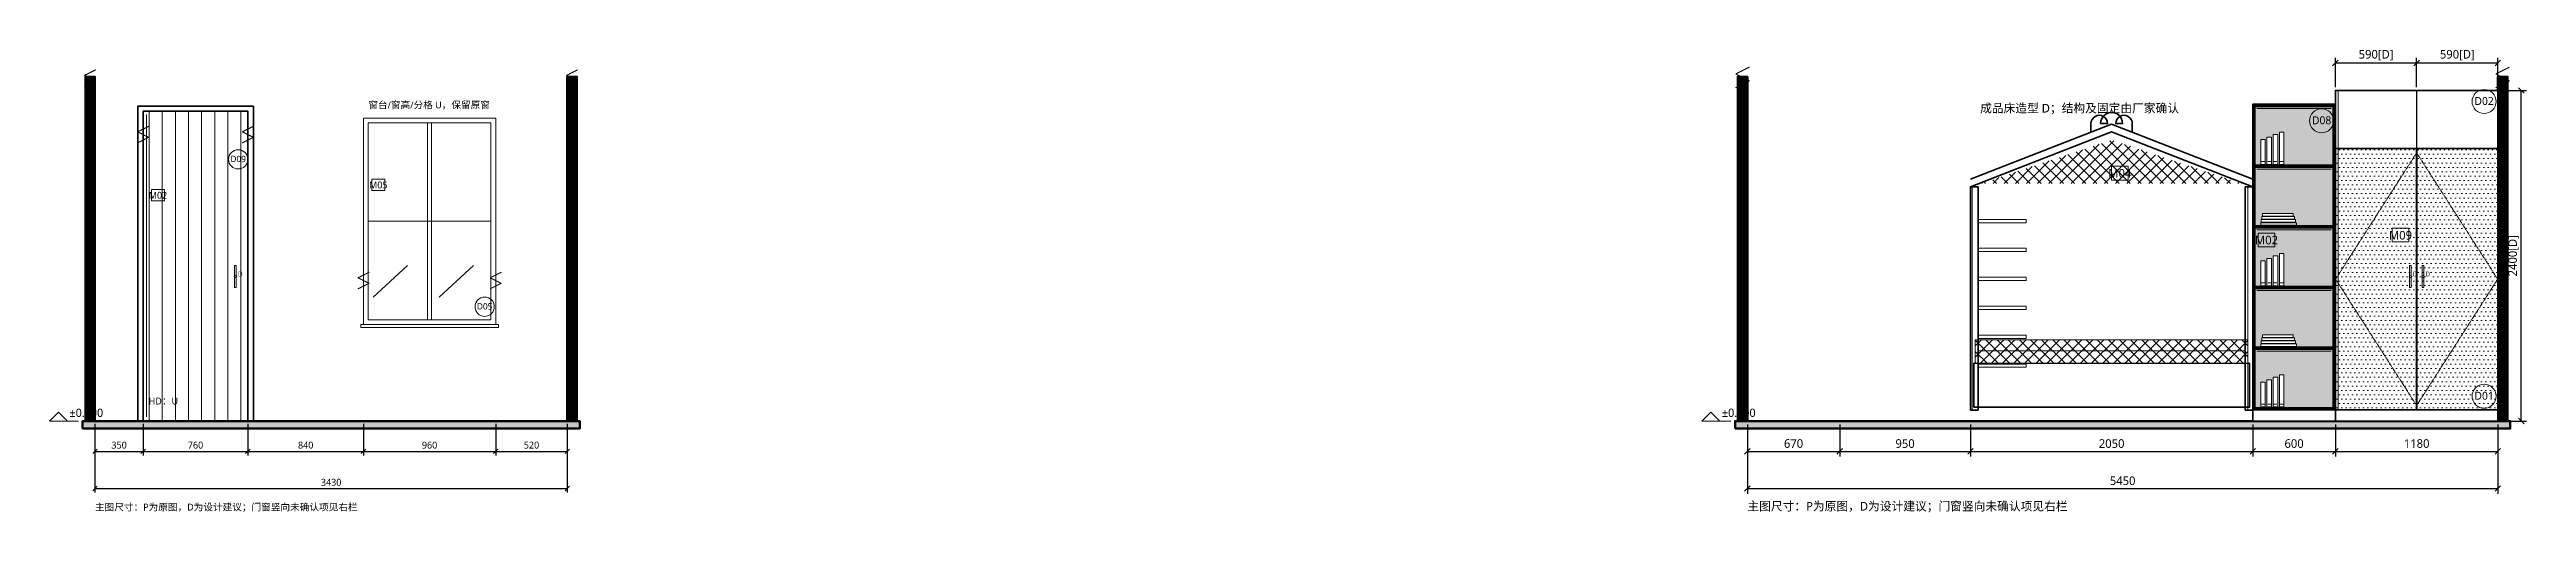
# Model space of a CAD drawing. Header units: millimetres. Extents: x -49496 to 320171, y -10186 to 2697.
# Drawn here: x 95670 to 113658, y -664 to 2697 of the extents above; entities that cross this region are included whole.
import ezdxf
from ezdxf.enums import TextEntityAlignment as Align

# ---------------------------------------------------------------- set-up
doc = ezdxf.new("R2010")
doc.units = ezdxf.units.MM
doc.linetypes.add('DASHED', pattern=[1.524, 1.27, -0.254])
for name, color, linetype, lineweight in [('A-DETAIL', 7, 'Continuous', 18), ('A-DIM', 7, 'Continuous', 13), ('A-FLOOR', 7, 'Continuous', 50), ('A-GLASS', 7, 'Continuous', 18), ('A-HATCH', 8, 'Continuous', 9), ('A-LIGHT', 7, 'Continuous', 18), ('A-MATERIAL', 7, 'Continuous', 13), ('A-OPEN', 7, 'DASHED', 9), ('A-OUTLINE', 7, 'Continuous', 35), ('A-PENDING', 8, 'DASHED', 13), ('A-RECESS', 8, 'Continuous', 13), ('A-SYMBOL', 7, 'Continuous', 18), ('A-TEXT', 7, 'Continuous', 13), ('A-WALL', 7, 'Continuous', 50)]:
    doc.layers.add(name, color=color, linetype=linetype, lineweight=lineweight)
doc.styles.add('CN', font='NotoSansCJK-Regular.ttc')
doc.styles.add('OpenSansCondensed-Light', font='OpenSansCondensed-Light.ttf')
doc.dimstyles.new('EZDXF', dxfattribs={"dimtxt": 0.25, "dimasz": 0.175, "dimexe": 0.375, "dimexo": 0.125, "dimgap": 0.1, "dimtad": 1, "dimlfac": 100, "dimzin": 12, "dimdsep": 46, "dimtxsty": 'OpenSansCondensed-Light', "dimblk": 'ARCHTICK', "dimcen": 2.5, "dimazin": 3, "dimtfac": 0.5, "dimtmove": 2, "dimatfit": 3, "dimarcsym": 0})

# ---------------------------------------------------------------- blocks, each defined once
blk = doc.blocks.new('LEVEL-FFL')
blk.add_line((0, 0), (210, 0))
blk.add_lwpolyline([(0, 0), (65, 65), (130, 0)], close=True)
at = {"style": 'CN'}
blk.add_attdef('VALUE', (145, 30), '', height=60, dxfattribs=at)
blk = doc.blocks.new('_ARCHTICK')
at = {"color": 0, "linetype": 'ByBlock', "const_width": 0.15}
blk.add_lwpolyline([(-0.5, -0.5), (0.5, 0.5)], dxfattribs=at)
blk = doc.blocks.new('HW-HANDLE')
blk.add_lwpolyline([(-6, -80), (6, -80), (6, 80), (-6, 80)], close=True)
blk.add_circle((0, 0), 9)
at = {"style": 'CN'}
blk.add_attdef('STATUS', (18, 0), '', height=35, dxfattribs=at)

msp = doc.modelspace()

# ---------------------------------------------------------------- hatches: boundary and pattern name
at = {"layer": 'A-FLOOR'}
h = msp.add_hatch(color=7, dxfattribs=at)
h.dxf.hatch_style = 1
h.paths.add_polyline_path([(95910, -55), (99520, -55), (99520, 0), (95910, 0)])
h = msp.add_hatch(color=7, dxfattribs=at)
h.dxf.hatch_style = 1
h.paths.add_polyline_path([(107910, -55), (113540, -55), (113540, 0), (107910, 0)])
at = {"layer": 'A-HATCH'}
h = msp.add_hatch(dxfattribs=at)
h.set_pattern_fill('ANSI31', scale=1.5)
h.paths.add_polyline_path([(95930, 0), (96000, 0), (96000, 2500), (95930, 2500)])
h = msp.add_hatch(dxfattribs=at)
h.set_pattern_fill('ANSI31', scale=1.5)
h.paths.add_polyline_path([(99430, 0), (99500, 0), (99500, 2500), (99430, 2500)])
h = msp.add_hatch(dxfattribs=at)
h.set_pattern_fill('ANSI31', scale=1.5)
h.paths.add_polyline_path([(107930, 0), (108000, 0), (108000, 2500), (107930, 2500)])
h = msp.add_hatch(dxfattribs=at)
h.set_pattern_fill('ANSI31', scale=1.5)
h.paths.add_polyline_path([(113450, 0), (113520, 0), (113520, 2500), (113450, 2500)])
h = msp.add_hatch(dxfattribs=at)
h.set_pattern_fill('ANSI31', scale=30, angle=45)
h.paths.add_polyline_path([(96350, 0), (97110, 0), (97110, 2250), (96350, 2250)])

# ---------------------------------------------------------------- linework, layer by layer
at = {"layer": 'A-DETAIL'}
msp.add_line((96375, 30), (96375, 2225), dxfattribs=at)
for points in [[(109675, 1440), (110025, 1440), (110025, 1464), (109675, 1464)], [(109675, 1230), (110025, 1230), (110025, 1254), (109675, 1254)], [(109675, 1020), (110025, 1020), (110025, 1044), (109675, 1044)], [(109675, 810), (110025, 810), (110025, 834), (109675, 834)], [(97930, 678), (98930, 678), (98930, 700), (97930, 700)]]:
    msp.add_lwpolyline(points, close=True, dxfattribs=at)
at = {"layer": 'A-FLOOR'}
for p, q in [((95910, 0), (99520, 0)), ((107910, 0), (113540, 0))]:
    msp.add_line(p, q, dxfattribs=at)
for points in [[(95910, -55), (99520, -55), (99520, 0), (95910, 0)], [(107910, -55), (113540, -55), (113540, 0), (107910, 0)]]:
    msp.add_lwpolyline(points, close=True, dxfattribs=at)
at = {"layer": 'A-GLASS'}
for p, q in [((97985, 1450), (98875, 1450)), ((98020, 900), (98270, 1130)), ((98500, 900), (98750, 1130))]:
    msp.add_line(p, q, dxfattribs=at)
for points in [[(97950, 700), (98910, 700), (98910, 2200), (97950, 2200)], [(97985, 735), (98875, 735), (98875, 2165), (97985, 2165)], [(98415, 735), (98445, 735), (98445, 2165), (98415, 2165)]]:
    msp.add_lwpolyline(points, close=True, dxfattribs=at)
at = {"layer": 'A-MATERIAL'}
for points in [[(110645, 1750), (110765, 1750), (110765, 1850), (110645, 1850)], [(96410, 1600), (96506, 1600), (96506, 1680), (96410, 1680)], [(98010, 1675), (98106, 1675), (98106, 1755), (98010, 1755)]]:
    msp.add_lwpolyline(points, close=True, dxfattribs=at)
at = {"layer": 'A-OUTLINE'}
for points in [[(96310, 0), (97150, 0), (97150, 2285), (96310, 2285)], [(96350, 0), (97110, 0), (97110, 2250), (96350, 2250)]]:
    msp.add_lwpolyline(points, close=True, dxfattribs=at)
msp.add_lwpolyline([(110495, 2100), (110495, 2160), (110497, 2175.5), (110503, 2190), (110512.6, 2202.4), (110525, 2212), (110539.5, 2218), (110555, 2220), (110570.5, 2218), (110585, 2212), (110597.4, 2202.4), (110607, 2190), (110613, 2175.5), (110615, 2160), (110565, 2160), (110567.7, 2180.7), (110575.7, 2200), (110588.4, 2216.6), (110605, 2229.3), (110624.3, 2237.3), (110645, 2240), (110665.7, 2237.3), (110685, 2229.3), (110701.6, 2216.6), (110714.3, 2200), (110722.3, 2180.7), (110725, 2160), (110675, 2160), (110677, 2175.5), (110683, 2190), (110692.6, 2202.4), (110705, 2212), (110719.5, 2218), (110735, 2220), (110750.5, 2218), (110765, 2212), (110777.4, 2202.4), (110787, 2190), (110793, 2175.5), (110795, 2160), (110795, 2100)], dxfattribs=at)
at = {"layer": 'A-PENDING'}
for points in [[(95925, 2430), (96005, 2470), (95925, 2510), (96005, 2550)], [(99425, 2430), (99505, 2470), (99425, 2510), (99505, 2550)], [(107915, 2420), (108015, 2470), (107915, 2520), (108015, 2570)], [(113435, 2420), (113535, 2470), (113435, 2520), (113535, 2570)], [(96310, 2020), (96390, 2060), (96310, 2100), (96390, 2140)], [(97070, 2020), (97150, 2060), (97070, 2100), (97150, 2140)], [(97910, 960), (97990, 1000), (97910, 1040), (97990, 1080)], [(98870, 960), (98950, 1000), (98870, 1040), (98950, 1080)]]:
    msp.add_lwpolyline(points, dxfattribs=at)
at = {"layer": 'A-SYMBOL'}
for centre in [(97040, 1900), (98830, 830)]:
    msp.add_circle(centre, 70, dxfattribs=at)
at = {"layer": 'A-WALL'}
for points in [[(95930, 0), (96000, 0), (96000, 2500), (95930, 2500)], [(99430, 0), (99500, 0), (99500, 2500), (99430, 2500)], [(107930, 0), (108000, 0), (108000, 2500), (107930, 2500)], [(113450, 0), (113520, 0), (113520, 2500), (113450, 2500)]]:
    msp.add_lwpolyline(points, close=True, dxfattribs=at)

# ---------------------------------------------------------------- block references
at = {"layer": 'A-SYMBOL'}
for name, p, values in [('HW-HANDLE', (97020, 1050), {'STATUS': 'D'}), ('LEVEL-FFL', (95670, 0), {'VALUE': '±0.000'}), ('LEVEL-FFL', (107670, 0), {'VALUE': '±0.000'})]:
    msp.add_blockref(name, p, dxfattribs=at).add_auto_attribs(values)

# ---------------------------------------------------------------- texts
at = {"layer": 'A-MATERIAL', "style": 'CN'}
for s, height, p in [('M04', 62.5, (110705, 1767.5)), ('M02', 50, (96458, 1614)), ('M05', 50, (98058, 1689))]:
    msp.add_text(s, height=height, dxfattribs=at).set_placement(p, align=Align.CENTER)
at = {"layer": 'A-PENDING', "style": 'CN'}
msp.add_text('HD：U', height=50, dxfattribs=at).set_placement((96390, 120))
at = {"layer": 'A-SYMBOL', "style": 'CN'}
for s, p in [('D09', (97040, 1880)), ('D05', (98830, 810))]:
    msp.add_text(s, height=46, dxfattribs=at).set_placement(p, align=Align.CENTER)
at = {"layer": 'A-TEXT', "style": 'CN'}
for s, height, p in [('窗台/窗高/分格 U，保留原窗', 50, (97985, 2270)), ('成品床造型 D；结构及固定由厂家确认', 62.5, (109690, 2240)), ('主图尺寸：P为原图，D为设计建议；门窗竖向未确认项见右栏', 50, (96000, -650)), ('主图尺寸：P为原图，D为设计建议；门窗竖向未确认项见右栏', 62.5, (108000, -650))]:
    msp.add_text(s, height=height, dxfattribs=at).set_placement(p)

# ---------------------------------------------------------------- dimensions: what is measured, and where the dimension line sits
at = {"layer": 'A-DIM'}
for base, p1, p2, override in [((96000, -490), (96000, 0), (99430, 0), {"dimscale": 20, "dimtxt": 2.5, "dimasz": 2, "dimexe": 1.5, "dimexo": 1, "dimgap": 1, "dimtad": 1, "dimdec": 0, "dimlfac": 1, "dimzin": 8, "dimpost": '', "dimtxsty": 'CN', "dimtsz": 0.8, "dimclrd": 0, "dimclre": 0, "dimclrt": 0}), ((96000, -220), (96000, 0), (96350, 0), {"dimscale": 20, "dimtxt": 2.5, "dimasz": 2, "dimexe": 1.5, "dimexo": 1, "dimgap": 1, "dimtad": 1, "dimdec": 0, "dimlfac": 1, "dimzin": 8, "dimpost": '', "dimtxsty": 'CN', "dimtsz": 0.8, "dimclrd": 0, "dimclre": 0, "dimclrt": 0}), ((96350, -220), (96350, 0), (97110, 0), {"dimscale": 20, "dimtxt": 2.5, "dimasz": 2, "dimexe": 1.5, "dimexo": 1, "dimgap": 1, "dimtad": 1, "dimdec": 0, "dimlfac": 1, "dimzin": 8, "dimpost": '', "dimtxsty": 'CN', "dimtsz": 0.8, "dimclrd": 0, "dimclre": 0, "dimclrt": 0}), ((97110, -220), (97110, 0), (97950, 0), {"dimscale": 20, "dimtxt": 2.5, "dimasz": 2, "dimexe": 1.5, "dimexo": 1, "dimgap": 1, "dimtad": 1, "dimdec": 0, "dimlfac": 1, "dimzin": 8, "dimpost": '', "dimtxsty": 'CN', "dimtsz": 0.8, "dimclrd": 0, "dimclre": 0, "dimclrt": 0}), ((97950, -220), (97950, 0), (98910, 0), {"dimscale": 20, "dimtxt": 2.5, "dimasz": 2, "dimexe": 1.5, "dimexo": 1, "dimgap": 1, "dimtad": 1, "dimdec": 0, "dimlfac": 1, "dimzin": 8, "dimpost": '', "dimtxsty": 'CN', "dimtsz": 0.8, "dimclrd": 0, "dimclre": 0, "dimclrt": 0}), ((98910, -220), (98910, 0), (99430, 0), {"dimscale": 20, "dimtxt": 2.5, "dimasz": 2, "dimexe": 1.5, "dimexo": 1, "dimgap": 1, "dimtad": 1, "dimdec": 0, "dimlfac": 1, "dimzin": 8, "dimpost": '', "dimtxsty": 'CN', "dimtsz": 0.8, "dimclrd": 0, "dimclre": 0, "dimclrt": 0}), ((108000, -490), (108000, 0), (113450, 0), {"dimscale": 25, "dimtxt": 2.5, "dimasz": 2, "dimexe": 1.5, "dimexo": 1, "dimgap": 1, "dimtad": 1, "dimdec": 0, "dimlfac": 1, "dimzin": 8, "dimpost": '', "dimtxsty": 'CN', "dimtsz": 0.8, "dimclrd": 0, "dimclre": 0, "dimclrt": 0}), ((108000, -220), (108000, 0), (108670, 0), {"dimscale": 25, "dimtxt": 2.5, "dimasz": 2, "dimexe": 1.5, "dimexo": 1, "dimgap": 1, "dimtad": 1, "dimdec": 0, "dimlfac": 1, "dimzin": 8, "dimpost": '', "dimtxsty": 'CN', "dimtsz": 0.8, "dimclrd": 0, "dimclre": 0, "dimclrt": 0}), ((108670, -220), (108670, 0), (109620, 0), {"dimscale": 25, "dimtxt": 2.5, "dimasz": 2, "dimexe": 1.5, "dimexo": 1, "dimgap": 1, "dimtad": 1, "dimdec": 0, "dimlfac": 1, "dimzin": 8, "dimpost": '', "dimtxsty": 'CN', "dimtsz": 0.8, "dimclrd": 0, "dimclre": 0, "dimclrt": 0})]:
    msp.add_linear_dim(base=base, p1=p1, p2=p2, dimstyle='EZDXF', override=override, dxfattribs=at).render()

# ---------------------------------------------------------------- next in the draw order: wipeouts: each hides what was drawn before it
msp.add_wipeout([(111670, 0), (112270, 0), (112270, 2300), (111670, 2300)])

# ---------------------------------------------------------------- next in the draw order: hatches: boundary and pattern name
at = {"layer": 'A-HATCH'}
h = msp.add_hatch(dxfattribs=at)
h.set_pattern_fill('ANSI31', scale=1.5)
h.paths.add_polyline_path([(111670, 80), (111688, 80), (111688, 2300), (111670, 2300)])
h = msp.add_hatch(dxfattribs=at)
h.set_pattern_fill('ANSI31', scale=1.5)
h.paths.add_polyline_path([(112252, 80), (112270, 80), (112270, 2300), (112252, 2300)])
h = msp.add_hatch(dxfattribs=at)
h.set_pattern_fill('ANSI37', scale=18)
h.paths.add_polyline_path([(109700, 1725), (110645, 2040), (111590, 1725)])
at = {"layer": 'A-RECESS'}
h = msp.add_hatch(color=9, dxfattribs=at)
h.dxf.hatch_style = 1
h.paths.add_polyline_path([(111688, 98), (112252, 98), (112252, 2282), (111688, 2282)])

# ---------------------------------------------------------------- next in the draw order: linework, layer by layer
at = {"layer": 'A-DETAIL'}
for points in [[(111670, 80), (111688, 80), (111688, 2300), (111670, 2300)], [(112252, 80), (112270, 80), (112270, 2300), (112252, 2300)], [(111670, 0), (112270, 0), (112270, 80), (111670, 80)]]:
    msp.add_lwpolyline(points, close=True, dxfattribs=at)
at = {"layer": 'A-OUTLINE'}
msp.add_lwpolyline([(111670, 0), (112270, 0), (112270, 2300), (111670, 2300)], close=True, dxfattribs=at)

# ---------------------------------------------------------------- next in the draw order: wipeouts: each hides what was drawn before it
for points in [[(111688, 2282), (112252, 2282), (112252, 2300), (111688, 2300)], [(111688, 1841.6), (112252, 1841.6), (112252, 1859.6), (111688, 1859.6)], [(111688, 1401.2), (112252, 1401.2), (112252, 1419.2), (111688, 1419.2)], [(111688, 960.8), (112252, 960.8), (112252, 978.8), (111688, 978.8)], [(111688, 520.4), (112252, 520.4), (112252, 538.4), (111688, 538.4)], [(111688, 80), (112252, 80), (112252, 98), (111688, 98)]]:
    msp.add_wipeout(points)

# ---------------------------------------------------------------- next in the draw order: hatches: boundary and pattern name
at = {"layer": 'A-HATCH'}
h = msp.add_hatch(dxfattribs=at)
h.set_pattern_fill('ANSI31', scale=1.5)
h.paths.add_polyline_path([(111688, 2282), (112252, 2282), (112252, 2300), (111688, 2300)])
h = msp.add_hatch(dxfattribs=at)
h.set_pattern_fill('ANSI31', scale=1.5)
h.paths.add_polyline_path([(111688, 1841.6), (112252, 1841.6), (112252, 1859.6), (111688, 1859.6)])
h = msp.add_hatch(dxfattribs=at)
h.set_pattern_fill('ANSI31', scale=1.5)
h.paths.add_polyline_path([(111688, 1401.2), (112252, 1401.2), (112252, 1419.2), (111688, 1419.2)])
h = msp.add_hatch(dxfattribs=at)
h.set_pattern_fill('ANSI31', scale=1.5)
h.paths.add_polyline_path([(111688, 960.8), (112252, 960.8), (112252, 978.8), (111688, 978.8)])
h = msp.add_hatch(dxfattribs=at)
h.set_pattern_fill('ANSI31', scale=1.5)
h.paths.add_polyline_path([(111688, 520.4), (112252, 520.4), (112252, 538.4), (111688, 538.4)])
h = msp.add_hatch(dxfattribs=at)
h.set_pattern_fill('ANSI31', scale=1.5)
h.paths.add_polyline_path([(111688, 80), (112252, 80), (112252, 98), (111688, 98)])

# ---------------------------------------------------------------- next in the draw order: linework, layer by layer
at = {"layer": 'A-DETAIL'}
for points in [[(111688, 2282), (112252, 2282), (112252, 2300), (111688, 2300)], [(111688, 1841.6), (112252, 1841.6), (112252, 1859.6), (111688, 1859.6)], [(111688, 1401.2), (112252, 1401.2), (112252, 1419.2), (111688, 1419.2)], [(111688, 960.8), (112252, 960.8), (112252, 978.8), (111688, 978.8)], [(111688, 520.4), (112252, 520.4), (112252, 538.4), (111688, 538.4)], [(111688, 80), (112252, 80), (112252, 98), (111688, 98)]]:
    msp.add_lwpolyline(points, close=True, dxfattribs=at)
at = {"layer": 'A-LIGHT'}
for p, q in [((111700, 2270), (112240, 2270)), ((111700, 1829.6), (112240, 1829.6)), ((111700, 1389.2), (112240, 1389.2)), ((111700, 948.8), (112240, 948.8)), ((111700, 508.4), (112240, 508.4))]:
    msp.add_line(p, q, dxfattribs=at)
at = {"layer": 'A-SYMBOL'}
msp.add_circle((112170, 2180), 87.5, dxfattribs=at)

# ---------------------------------------------------------------- next in the draw order: texts
at = {"layer": 'A-SYMBOL', "style": 'CN'}
msp.add_text('D08', height=57.5, dxfattribs=at).set_placement((112170, 2155), align=Align.CENTER)

# ---------------------------------------------------------------- next in the draw order: dimensions: what is measured, and where the dimension line sits
at = {"layer": 'A-DIM'}
msp.add_linear_dim(base=(109620, -220), p1=(109620, 0), p2=(111670, 0), dimstyle='EZDXF', override={"dimscale": 25, "dimtxt": 2.5, "dimasz": 2, "dimexe": 1.5, "dimexo": 1, "dimgap": 1, "dimtad": 1, "dimdec": 0, "dimlfac": 1, "dimzin": 8, "dimpost": '', "dimtxsty": 'CN', "dimtsz": 0.8, "dimclrd": 0, "dimclre": 0, "dimclrt": 0}, dxfattribs=at).render()

# ---------------------------------------------------------------- next in the draw order: wipeouts: each hides what was drawn before it
for points in [[(112270, 0), (113450, 0), (113450, 2400), (112270, 2400)], [(111728, 1863.6), (111761, 1863.6), (111761, 2043.6), (111728, 2043.6)], [(111728, 1422.2), (111988, 1422.2), (111988, 1440.2), (111728, 1440.2)], [(111728, 982.8), (111761, 982.8), (111761, 1162.8), (111728, 1162.8)], [(111728, 541.4), (111988, 541.4), (111988, 559.4), (111728, 559.4)], [(111728, 102), (111761, 102), (111761, 282), (111728, 282)]]:
    msp.add_wipeout(points)

# ---------------------------------------------------------------- next in the draw order: hatches: boundary and pattern name
at = {"layer": 'A-HATCH'}
h = msp.add_hatch(dxfattribs=at)
h.set_pattern_fill('ANSI31', scale=30, angle=45)
h.paths.add_polyline_path([(112271.5, 81.5), (112289.5, 81.5), (112289.5, 2398.5), (112271.5, 2398.5)])
h = msp.add_hatch(dxfattribs=at)
h.set_pattern_fill('DOTS', scale=20)
h.paths.add_polyline_path([(112271.5, 81.5), (112858.5, 81.5), (112858.5, 1978.5), (112271.5, 1978.5)])
h = msp.add_hatch(dxfattribs=at)
h.set_pattern_fill('DOTS', scale=20)
h.paths.add_polyline_path([(112861.5, 81.5), (113448.5, 81.5), (113448.5, 1978.5), (112861.5, 1978.5)])

# ---------------------------------------------------------------- next in the draw order: linework, layer by layer
at = {"layer": 'A-DETAIL'}
for p, q in [((112270, 1980), (113450, 1980)), ((111734, 1884.6), (111755, 1884.6)), ((111734, 1003.8), (111755, 1003.8)), ((111734, 123), (111755, 123))]:
    msp.add_line(p, q, dxfattribs=at)
for points in [[(112270, 80), (113450, 80), (113450, 2400), (112270, 2400)], [(112271.5, 1981.5), (112858.5, 1981.5), (112858.5, 2398.5), (112271.5, 2398.5)], [(112271.5, 81.5), (112289.5, 81.5), (112289.5, 2398.5), (112271.5, 2398.5)], [(112861.5, 1981.5), (113448.5, 1981.5), (113448.5, 2398.5), (112861.5, 2398.5)], [(111728, 1863.6), (111761, 1863.6), (111761, 2043.6), (111728, 2043.6)], [(111728, 1422.2), (111988, 1422.2), (111988, 1440.2), (111728, 1440.2)], [(111728, 982.8), (111761, 982.8), (111761, 1162.8), (111728, 1162.8)], [(111728, 541.4), (111988, 541.4), (111988, 559.4), (111728, 559.4)], [(111728, 102), (111761, 102), (111761, 282), (111728, 282)]]:
    msp.add_lwpolyline(points, close=True, dxfattribs=at)
at = {"layer": 'A-MATERIAL'}
msp.add_lwpolyline([(112683, 1300), (112803, 1300), (112803, 1400), (112683, 1400)], close=True, dxfattribs=at)
at = {"layer": 'A-OPEN', "ltscale": 8}
for p, q in [((112271.5, 1030), (112858.5, 1945)), ((113448.5, 1030), (112861.5, 1945)), ((112858.5, 115), (112271.5, 1030)), ((112861.5, 115), (113448.5, 1030))]:
    msp.add_line(p, q, dxfattribs=at)
at = {"layer": 'A-OUTLINE'}
for points in [[(112270, 0), (113450, 0), (113450, 2400), (112270, 2400)], [(112271.5, 81.5), (112858.5, 81.5), (112858.5, 1978.5), (112271.5, 1978.5)], [(112861.5, 81.5), (113448.5, 81.5), (113448.5, 1978.5), (112861.5, 1978.5)]]:
    msp.add_lwpolyline(points, close=True, dxfattribs=at)
for points in [[(109620, 1755), (110645, 2155), (111670, 1755)], [(109620, 1700), (110645, 2100), (111670, 1700)]]:
    msp.add_lwpolyline(points, dxfattribs=at)
at = {"layer": 'A-SYMBOL'}
for centre in [(113350, 2320), (113350, 180)]:
    msp.add_circle(centre, 87.5, dxfattribs=at)

# ---------------------------------------------------------------- next in the draw order: block references
for p in [(112813.5, 1050), (112906.5, 1050)]:
    msp.add_blockref('HW-HANDLE', p, dxfattribs=at).add_auto_attribs({'STATUS': 'D'})

# ---------------------------------------------------------------- next in the draw order: texts
at = {"layer": 'A-MATERIAL', "style": 'CN'}
msp.add_text('M09', height=62.5, dxfattribs=at).set_placement((112743, 1317.5), align=Align.CENTER)
at = {"layer": 'A-SYMBOL', "style": 'CN'}
for s, p in [('D02', (113350, 2295)), ('D01', (113350, 155))]:
    msp.add_text(s, height=57.5, dxfattribs=at).set_placement(p, align=Align.CENTER)

# ---------------------------------------------------------------- next in the draw order: dimensions: what is measured, and where the dimension line sits
at = {"layer": 'A-DIM'}
for base, p1, p2, override in [((112270, 2600), (112270, 2400), (112860, 2400), {"dimscale": 25, "dimtxt": 2.5, "dimasz": 2, "dimexe": 1.5, "dimexo": 1, "dimgap": 1, "dimtad": 1, "dimdec": 0, "dimlfac": 1, "dimzin": 8, "dimpost": '<>[D]', "dimtxsty": 'CN', "dimtsz": 0.8, "dimclrd": 0, "dimclre": 0, "dimclrt": 0}), ((112860, 2600), (112860, 2400), (113450, 2400), {"dimscale": 25, "dimtxt": 2.5, "dimasz": 2, "dimexe": 1.5, "dimexo": 1, "dimgap": 1, "dimtad": 1, "dimdec": 0, "dimlfac": 1, "dimzin": 8, "dimpost": '<>[D]', "dimtxsty": 'CN', "dimtsz": 0.8, "dimclrd": 0, "dimclre": 0, "dimclrt": 0}), ((111670, -220), (111670, 0), (112270, 0), {"dimscale": 25, "dimtxt": 2.5, "dimasz": 2, "dimexe": 1.5, "dimexo": 1, "dimgap": 1, "dimtad": 1, "dimdec": 0, "dimlfac": 1, "dimzin": 8, "dimpost": '', "dimtxsty": 'CN', "dimtsz": 0.8, "dimclrd": 0, "dimclre": 0, "dimclrt": 0}), ((112270, -220), (112270, 0), (113450, 0), {"dimscale": 25, "dimtxt": 2.5, "dimasz": 2, "dimexe": 1.5, "dimexo": 1, "dimgap": 1, "dimtad": 1, "dimdec": 0, "dimlfac": 1, "dimzin": 8, "dimpost": '', "dimtxsty": 'CN', "dimtsz": 0.8, "dimclrd": 0, "dimclre": 0, "dimclrt": 0})]:
    msp.add_linear_dim(base=base, p1=p1, p2=p2, dimstyle='EZDXF', override=override, dxfattribs=at).render()
msp.add_linear_dim(base=(113620, 0), p1=(113450, 0), p2=(113450, 2400), angle=90, dimstyle='EZDXF', override={"dimscale": 25, "dimtxt": 2.5, "dimasz": 2, "dimexe": 1.5, "dimexo": 1, "dimgap": 1, "dimtad": 1, "dimdec": 0, "dimlfac": 1, "dimzin": 8, "dimpost": '<>[D]', "dimtxsty": 'CN', "dimtsz": 0.8, "dimclrd": 0, "dimclre": 0, "dimclrt": 0}, dxfattribs=at).render()

# ---------------------------------------------------------------- next in the draw order: wipeouts: each hides what was drawn before it
for points in [[(111773, 1863.6), (111806, 1863.6), (111806, 2061.6), (111773, 2061.6)], [(111732, 1444.2), (111980, 1444.2), (111980, 1462.2), (111732, 1462.2)], [(111773, 982.8), (111806, 982.8), (111806, 1180.8), (111773, 1180.8)], [(111732, 563.4), (111980, 563.4), (111980, 581.4), (111732, 581.4)], [(109645, 100), (111645, 100), (111645, 420), (109645, 420)], [(111773, 102), (111806, 102), (111806, 300), (111773, 300)]]:
    msp.add_wipeout(points)

# ---------------------------------------------------------------- next in the draw order: linework, layer by layer
at = {"layer": 'A-DETAIL'}
for p, q in [((111779, 1884.6), (111800, 1884.6)), ((111779, 1003.8), (111800, 1003.8)), ((111779, 123), (111800, 123))]:
    msp.add_line(p, q, dxfattribs=at)
for points in [[(111773, 1863.6), (111806, 1863.6), (111806, 2061.6), (111773, 2061.6)], [(111732, 1444.2), (111980, 1444.2), (111980, 1462.2), (111732, 1462.2)], [(111773, 982.8), (111806, 982.8), (111806, 1180.8), (111773, 1180.8)], [(111732, 563.4), (111980, 563.4), (111980, 581.4), (111732, 581.4)], [(111773, 102), (111806, 102), (111806, 300), (111773, 300)]]:
    msp.add_lwpolyline(points, close=True, dxfattribs=at)
at = {"layer": 'A-OUTLINE'}
msp.add_lwpolyline([(109645, 100), (111645, 100), (111645, 420), (109645, 420)], close=True, dxfattribs=at)

# ---------------------------------------------------------------- next in the draw order: wipeouts: each hides what was drawn before it
for points in [[(111818, 1863.6), (111851, 1863.6), (111851, 2079.6), (111818, 2079.6)], [(111736, 1466.2), (111972, 1466.2), (111972, 1484.2), (111736, 1484.2)], [(111818, 982.8), (111851, 982.8), (111851, 1198.8), (111818, 1198.8)], [(109655, 420), (111635, 420), (111635, 590), (109655, 590)], [(111736, 585.4), (111972, 585.4), (111972, 603.4), (111736, 603.4)], [(111818, 102), (111851, 102), (111851, 318), (111818, 318)]]:
    msp.add_wipeout(points)

# ---------------------------------------------------------------- next in the draw order: hatches: boundary and pattern name
at = {"layer": 'A-HATCH'}
h = msp.add_hatch(dxfattribs=at)
h.set_pattern_fill('ANSI31', scale=30, angle=45)
h.paths.add_polyline_path([(109620, 80), (109675, 80), (109675, 1700), (109620, 1700)])
h = msp.add_hatch(dxfattribs=at)
h.set_pattern_fill('ANSI37', scale=18)
h.paths.add_polyline_path([(109655, 420), (111635, 420), (111635, 590), (109655, 590)])

# ---------------------------------------------------------------- next in the draw order: linework, layer by layer
at = {"layer": 'A-DETAIL'}
for p, q in [((111824, 1884.6), (111845, 1884.6)), ((111824, 1003.8), (111845, 1003.8)), ((109680, 510), (111610, 510)), ((111824, 123), (111845, 123))]:
    msp.add_line(p, q, dxfattribs=at)
for points in [[(111818, 1863.6), (111851, 1863.6), (111851, 2079.6), (111818, 2079.6)], [(111736, 1466.2), (111972, 1466.2), (111972, 1484.2), (111736, 1484.2)], [(111818, 982.8), (111851, 982.8), (111851, 1198.8), (111818, 1198.8)], [(109655, 420), (111635, 420), (111635, 590), (109655, 590)], [(109675, 600), (110025, 600), (110025, 624), (109675, 624)], [(111736, 585.4), (111972, 585.4), (111972, 603.4), (111736, 603.4)], [(109675, 390), (110025, 390), (110025, 414), (109675, 414)], [(111818, 102), (111851, 102), (111851, 318), (111818, 318)]]:
    msp.add_lwpolyline(points, close=True, dxfattribs=at)
at = {"layer": 'A-OUTLINE'}
msp.add_lwpolyline([(109620, 80), (109675, 80), (109675, 1700), (109620, 1700)], close=True, dxfattribs=at)

# ---------------------------------------------------------------- next in the draw order: wipeouts: each hides what was drawn before it
for points in [[(111863, 1863.6), (111896, 1863.6), (111896, 2097.6), (111863, 2097.6)], [(111740, 1488.2), (111964, 1488.2), (111964, 1506.2), (111740, 1506.2)], [(111863, 982.8), (111896, 982.8), (111896, 1216.8), (111863, 1216.8)], [(111740, 607.4), (111964, 607.4), (111964, 625.4), (111740, 625.4)], [(111863, 102), (111896, 102), (111896, 336), (111863, 336)]]:
    msp.add_wipeout(points)

# ---------------------------------------------------------------- next in the draw order: hatches: boundary and pattern name
at = {"layer": 'A-HATCH'}
h = msp.add_hatch(dxfattribs=at)
h.set_pattern_fill('ANSI31', scale=30, angle=45)
h.paths.add_polyline_path([(111615, 80), (111670, 80), (111670, 1700), (111615, 1700)])

# ---------------------------------------------------------------- next in the draw order: linework, layer by layer
at = {"layer": 'A-DETAIL'}
for p, q in [((111869, 1884.6), (111890, 1884.6)), ((111869, 1003.8), (111890, 1003.8)), ((111869, 123), (111890, 123))]:
    msp.add_line(p, q, dxfattribs=at)
for points in [[(111863, 1863.6), (111896, 1863.6), (111896, 2097.6), (111863, 2097.6)], [(111740, 1488.2), (111964, 1488.2), (111964, 1506.2), (111740, 1506.2)], [(111863, 982.8), (111896, 982.8), (111896, 1216.8), (111863, 1216.8)], [(111740, 607.4), (111964, 607.4), (111964, 625.4), (111740, 625.4)], [(111863, 102), (111896, 102), (111896, 336), (111863, 336)]]:
    msp.add_lwpolyline(points, close=True, dxfattribs=at)
at = {"layer": 'A-MATERIAL'}
msp.add_lwpolyline([(111710, 1265), (111830, 1265), (111830, 1365), (111710, 1365)], close=True, dxfattribs=at)
at = {"layer": 'A-OUTLINE'}
msp.add_lwpolyline([(111615, 80), (111670, 80), (111670, 1700), (111615, 1700)], close=True, dxfattribs=at)

# ---------------------------------------------------------------- next in the draw order: texts
at = {"layer": 'A-MATERIAL', "style": 'CN'}
msp.add_text('M02', height=62.5, dxfattribs=at).set_placement((111770, 1282.5), align=Align.CENTER)

doc.saveas('drawing.dxf')
